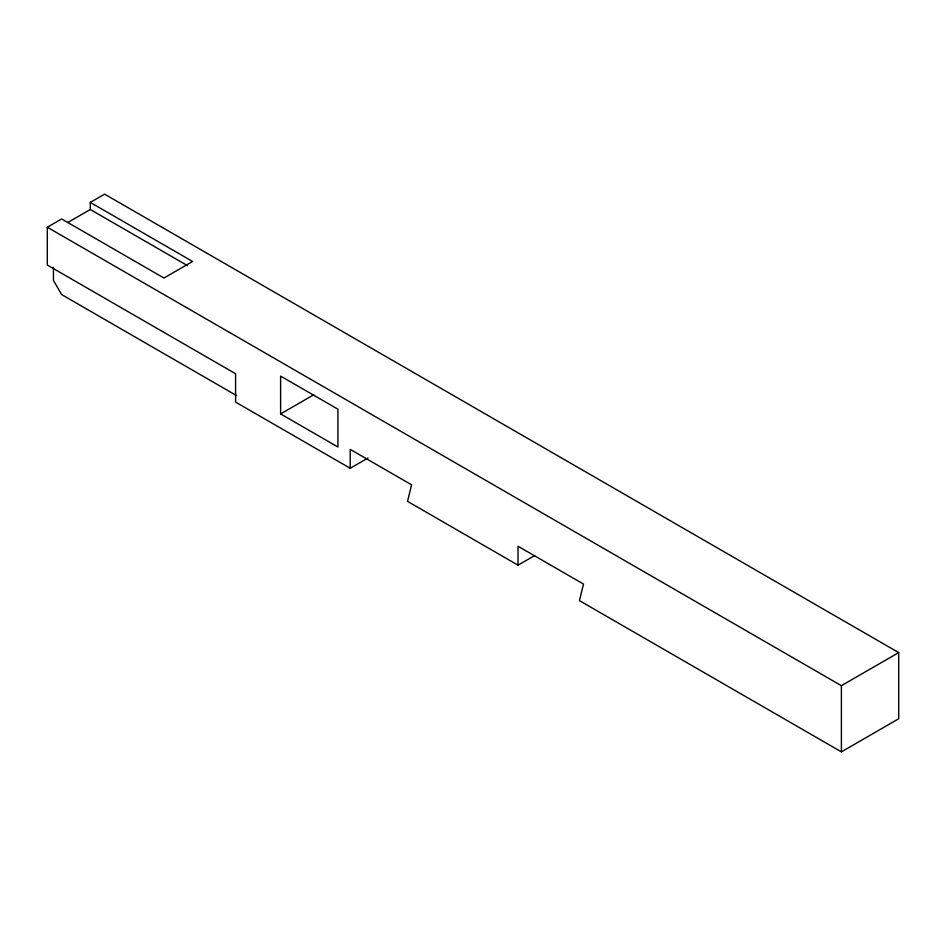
<?xml version="1.0" encoding="UTF-8"?>
<svg xmlns="http://www.w3.org/2000/svg" width="946" height="946" viewBox="0 0 946 946"><rect width="100%" height="100%" fill="white"/><g stroke="black" fill="none" stroke-linecap="round" stroke-linejoin="round"><path stroke-width="1.42" d="M368.029 457.982L350.197 468.27L235.589 402.109L235.589 373.741L47.3 265.034L47.3 227.229L61.632 218.952L163.954 278.029L192.606 261.486L90.284 202.409L90.284 209.504L187.497 265.625M90.284 202.409L104.604 194.143L898.7 652.61L898.7 718.771L841.396 751.857L579.425 600.615L583.516 584.072L518.03 546.256L518.03 565.164L534.585 555.609M67.852 222.452L90.284 209.504M280.619 413.922L337.923 447.009L337.923 409.192L280.619 376.106L280.619 413.922L313.729 394.801M47.3 227.229L841.396 685.684L898.7 652.61M236.618 395.605L61.632 294.573L53.437 280.394L53.437 267.304M518.03 565.164L407.513 501.356L411.605 484.813L350.197 449.374L350.197 468.27M841.396 685.684L841.396 751.857"/></g></svg>
